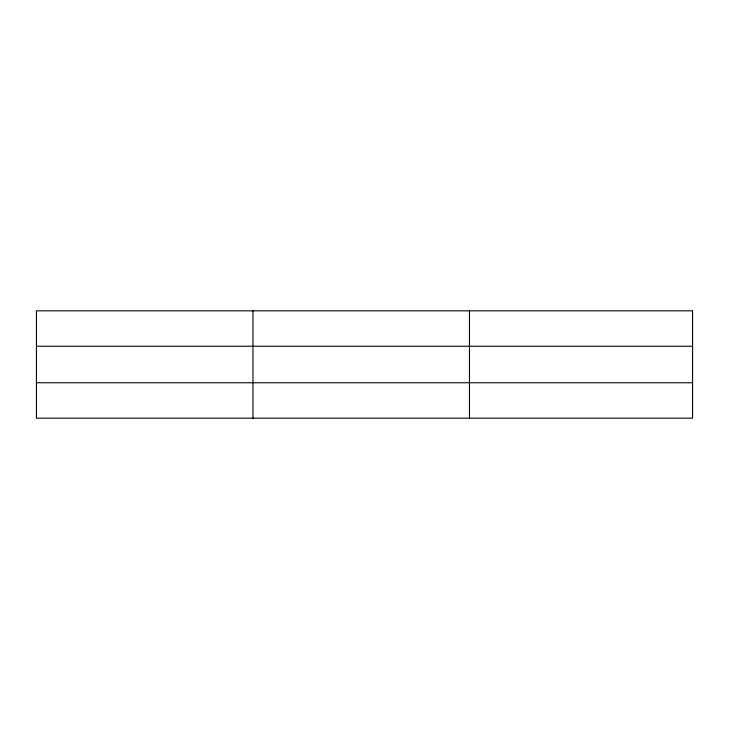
<?xml version="1.0" encoding="UTF-8"?>
<svg xmlns="http://www.w3.org/2000/svg" width="729" height="729" viewBox="0 0 729 729"><rect width="100%" height="100%" fill="white"/><g stroke="black" fill="none" stroke-linecap="round" stroke-linejoin="round"><path stroke-width="1.09" d="M252.963 418.173L252.963 310.827M469.476 418.173L469.476 310.827M36.45 346.248L692.55 346.248M36.45 382.752L692.55 382.752M692.55 310.827L692.55 418.173L36.45 418.173L36.45 310.827L692.55 310.827"/></g></svg>
